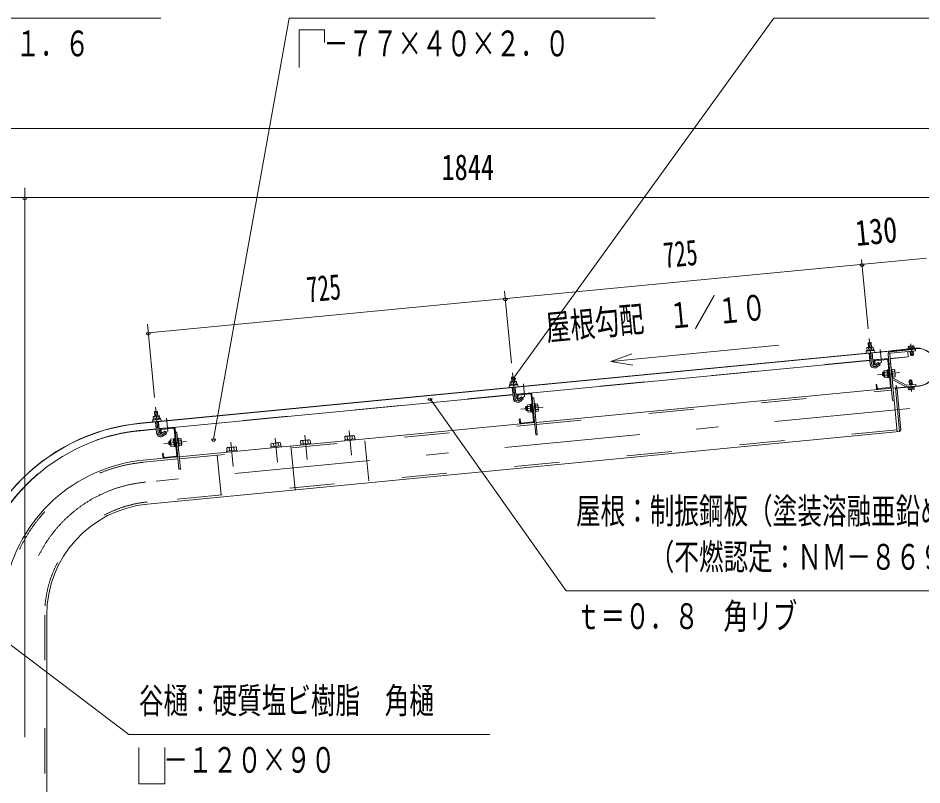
# Model space of a CAD drawing. Units: millimetres, scale not verified. Extents: x -31547 to 31550, y -14700 to 14700.
# Drawn here: x 21905 to 28304, y 6040 to 11466 of the extents above; entities that cross this region are included whole.
import ezdxf
from ezdxf.enums import TextEntityAlignment as Align

# ---------------------------------------------------------------- set-up
doc = ezdxf.new("R2010")
doc.units = ezdxf.units.MM
doc.header["$LTSCALE"] = 80
doc.linetypes.add('USER2', pattern=[10, 4, -6])
doc.linetypes.add('USER3', pattern=[24, 12, -5, 2, -5])
for name, color, linetype, lineweight in [('0-6_2-02BOLD', 7, 'Continuous', 18), ('0-7_2-12HIDDEN', 3, 'USER2', 18), ('0-8_2-22CENTER', 3, 'USER3', 18), ('0-9_2-42THIN', 4, 'Continuous', 18), ('0-A_2-52DIM', 3, 'Continuous', 18)]:
    doc.layers.add(name, color=color, linetype=linetype, lineweight=lineweight)
doc.styles.add('ＭＳ ゴシック', font='')
doc.styles.get('ＭＳ ゴシック').set_extended_font_data('MS Gothic')

msp = doc.modelspace()

# ---------------------------------------------------------------- linework, layer by layer
at = {"layer": '0-6_2-02BOLD'}
for p, q in [((27943.94, 9167.53), (27923.04, 9165.51)), ((22766.64, 8598.56), (28259.69, 9127.48)), ((28201.68, 9120.14), (22766.82, 8596.82)), ((27925.31, 9132.98), (27927.03, 9115.13)), ((27929.93, 9093.97), (27937.33, 9017.1)), ((27949.65, 9117.31), (27947.93, 9135.15)), ((27958.24, 9019.12), (27950.83, 9095.98)), ((28128.35, 8537.81), (28075.53, 9086.36)), ((28075.54, 9086.35), (28091.01, 8925.66)), ((28202, 9116.81), (28201.5, 9121.87)), ((28218.62, 9130.92), (28217.46, 9143.09)), ((28219.41, 9118.49), (28218.93, 9123.55)), ((28222.88, 9082.1), (28220.47, 9107.34)), ((28238.74, 9132.83), (28237.57, 9145.01)), ((28239.84, 9125.56), (28240.32, 9120.5)), ((25429.89, 8802.25), (27934.8, 9043.45)), ((27933.55, 9056.39), (27954.45, 9058.41)), ((27955.7, 9045.47), (28067.19, 9056.2)), ((27969.31, 9035.52), (27971.6, 9011.83)), ((27974.35, 9041.63), (28056.57, 9049.55)), ((28062.68, 9044.52), (28080.66, 8857.77)), ((28081.68, 9022.43), (28070.54, 9021.36)), ((28007.13, 9011.27), (27984.91, 8995.42)), ((28031.01, 8931.58), (28028.33, 8959.44)), ((28058.02, 8961.43), (28037.8, 8959.49)), ((28109.59, 8966.4), (28092.86, 8964.79)), ((28040.31, 8933.34), (28060.53, 8935.29)), ((28058.61, 8955.33), (28066.25, 8949.04)), ((28066.92, 8942.07), (28059.27, 8948.36)), ((28187.13, 8858.25), (28092.62, 8908.91)), ((28094.3, 8920.71), (28192.42, 8868.13)), ((28095.38, 8938.64), (28112.11, 8940.25)), ((25399.49, 8889.77), (25401.21, 8871.92)), ((25404.12, 8850.75), (25411.51, 8773.89)), ((25423.83, 8874.1), (25422.12, 8891.95)), ((25432.42, 8775.9), (25425.02, 8852.77)), ((28087.32, 8847.16), (25572.64, 8605.03)), ((28075.63, 8851.66), (27993.41, 8843.75)), ((28123.76, 8852.08), (28122.25, 8867.76)), ((28285.06, 8864.1), (28127.58, 8848.93)), ((28127.75, 8847.2), (28285.22, 8862.35)), ((28218.68, 8838.04), (28217.52, 8850.22)), ((28237.63, 8852.13), (28238.79, 8839.96)), ((22904.07, 8559.04), (25408.98, 8800.24)), ((25407.74, 8813.17), (25428.64, 8815.19)), ((25443.5, 8792.31), (25445.78, 8768.62)), ((25448.54, 8798.41), (25530.75, 8806.34)), ((25481.31, 8768.06), (25459.09, 8752.21)), ((25536.87, 8801.3), (25554.85, 8614.56)), ((25555.86, 8779.21), (25544.72, 8778.14)), ((25509.48, 8716.9), (25502.51, 8716.23)), ((25532.2, 8718.22), (25511.98, 8716.28)), ((25532.79, 8712.12), (25540.43, 8705.82)), ((25541.1, 8698.85), (25533.46, 8705.15)), ((25583.77, 8723.19), (25567.04, 8721.58)), ((22871.41, 8679.1), (22874.37, 8648.4)), ((22873.67, 8646.56), (22875.4, 8628.71)), ((22898.02, 8630.89), (22896.3, 8648.73)), ((25505.19, 8688.36), (25512.16, 8689.04)), ((25514.5, 8690.13), (25534.72, 8692.07)), ((25536.08, 8677.98), (25543.05, 8678.65)), ((25543.28, 8676.2), (25548.86, 8676.74)), ((25569.56, 8695.43), (25586.29, 8697.04)), ((22878.3, 8607.55), (22885.7, 8530.68)), ((22906.61, 8532.69), (22899.21, 8609.56)), ((25561.5, 8603.95), (23046.82, 8361.82)), ((25549.81, 8608.45), (25467.59, 8600.54)), ((22883.16, 8557.03), (22771.68, 8546.29)), ((22881.92, 8569.97), (22902.82, 8571.99)), ((23004.94, 8563.13), (22922.72, 8555.21)), ((22933.28, 8509.01), (22955.5, 8524.85)), ((23029.03, 8371.35), (23011.05, 8558.09)), ((23030.05, 8536.01), (23018.91, 8534.94)), ((22986.17, 8473.07), (23006.38, 8475.01)), ((23008.9, 8448.87), (22988.69, 8446.92)), ((23006.97, 8468.91), (23014.62, 8462.61)), ((23007.65, 8461.94), (23015.29, 8455.64)), ((23039.63, 8494.91), (23034.06, 8494.38)), ((23041.23, 8478.37), (23057.96, 8479.98)), ((23060.48, 8453.84), (23043.75, 8452.22)), ((23712.64, 8454.4), (23714.69, 8433.16)), ((23748.88, 8436.45), (23746.84, 8457.69)), ((23923.73, 8453.29), (23921.68, 8474.52)), ((23955.87, 8477.82), (23957.92, 8456.58)), ((23972.97, 8479.46), (23975.02, 8458.23)), ((23977.4, 8458.46), (23978.07, 8451.49)), ((24237.31, 8483.48), (24235.26, 8504.72)), ((24269.46, 8508.01), (24271.5, 8486.77)), ((24286.55, 8509.66), (24288.6, 8488.42)), ((24290.98, 8488.65), (24291.65, 8481.68)), ((23045.01, 8439.15), (23061.75, 8440.76)), ((23401.14, 8402.97), (23399.09, 8424.21)), ((23433.29, 8427.5), (23435.34, 8406.26)), ((23450.39, 8429.15), (23452.43, 8407.91)), ((23454.82, 8408.14), (23455.48, 8401.17)), ((23836.97, 8437.9), (23866.87, 8127.49)), ((23035.68, 8360.74), (22791.81, 8337.26)), ((22941.77, 8357.33), (23023.99, 8365.25)), ((22108.27, 5778.4), (22108.27, 7241.41))]:
    msp.add_line(p, q, dxfattribs=at)
for points in [[(27946.9, 9136.83), (27943.94, 9167.53), (27942.03, 9169.1), (27924.62, 9167.43), (27923.04, 9165.51), (27926, 9134.81)], [(27915.71, 9114.05), (27914, 9131.89), (27916.86, 9133.93), (27956.05, 9137.71), (27959.25, 9136.25), (27960.97, 9118.41)], [(28078.49, 9055.7), (28206.7, 9068.04), (28203.07, 9105.66)], [(28080.76, 9105.14), (28257.74, 9122.18), (28258.82, 9111.03), (28081.83, 9093.99)], [(28259.53, 9129.22), (28096.83, 9113.55), (28096.99, 9111.81)], [(28210.27, 9144.18), (28207.4, 9142.14), (28208.55, 9129.96)], [(28210.27, 9144.18), (28244.42, 9147.44), (28247.63, 9145.98), (28248.79, 9133.79)], [(28241.38, 9109.35), (28243.78, 9084.09), (28240.63, 9080.28), (28226.69, 9078.95), (28222.88, 9082.1), (28243.78, 9084.09)], [(27971.6, 9011.83), (27966.02, 9011.29), (27963.74, 9034.98)], [(27972.71, 9012.52), (27994.94, 9028.37), (28007.13, 9011.27)], [(28064.39, 9085.29), (28095.7, 8760.06), (28106.84, 8761.14)], [(28035.29, 8960.11), (28028.33, 8959.44), (28023.6, 8953.72), (28025.28, 8936.29), (28031.01, 8931.58), (28037.97, 8932.25)], [(28061.79, 8922.21), (28041.58, 8920.26), (28038.75, 8924.23), (28034.52, 8968.13), (28036.54, 8972.56), (28056.76, 8974.51)], [(28063.63, 8976.21), (28056.66, 8975.53), (28061.89, 8921.19), (28068.87, 8921.86)], [(28074.68, 8919.96), (28069.1, 8919.42), (28063.39, 8978.64), (28068.97, 8979.18)], [(28091.4, 8921.57), (28096.97, 8922.11), (28091.27, 8981.33), (28085.69, 8980.8)], [(28091.6, 8977.87), (28108.34, 8979.48), (28111.16, 8975.51), (28115.39, 8931.62), (28113.37, 8927.18), (28096.64, 8925.57)], [(25389.89, 8870.83), (25388.17, 8888.68), (25391.04, 8890.72), (25430.23, 8894.5), (25433.43, 8893.04), (25435.15, 8875.19)], [(25418.13, 8924.31), (25416.22, 8925.89), (25398.8, 8924.22), (25397.22, 8922.31)], [(25421.09, 8893.61), (25418.13, 8924.31), (25397.22, 8922.31), (25400.18, 8891.6)], [(28233.37, 8900.95), (28229.56, 8904.1), (28215.63, 8902.77), (28212.48, 8898.96)], [(28215.31, 8869.15), (28212.48, 8898.96), (28233.37, 8900.95), (28236.22, 8871.16)], [(22821.7, 8026.85), (28145.77, 8539.49), (28115.88, 8849.91), (28098.46, 8848.23)], [(27987.29, 8848.78), (27985.02, 8872.47), (27979.44, 8871.94), (27981.72, 8848.25)], [(28115.88, 8849.91), (28127.34, 8840.47), (28155.21, 8550.95), (28145.77, 8539.49)], [(28122.25, 8867.76), (28120.51, 8867.6), (28122.02, 8851.92)], [(28196.39, 8867.33), (28260.59, 8873.51), (28261.66, 8862.35), (28197.47, 8856.18)], [(28207.46, 8849.26), (28208.62, 8837.08), (28211.84, 8835.61), (28245.98, 8838.87), (28248.85, 8840.92), (28247.7, 8853.1)], [(25445.78, 8768.62), (25440.2, 8768.08), (25437.92, 8791.76)], [(25446.9, 8769.31), (25469.12, 8785.15), (25481.31, 8768.06)], [(25542.44, 8801.83), (25569.88, 8516.85), (25581.03, 8517.93), (25555.87, 8779.22)], [(25530.94, 8731.3), (25510.72, 8729.35), (25508.71, 8724.91)], [(25508.71, 8724.91), (25512.93, 8681.02), (25515.76, 8677.05), (25535.98, 8679)], [(25537.82, 8732.99), (25530.84, 8732.32), (25536.08, 8677.98)], [(25543.28, 8676.2), (25537.57, 8735.43), (25543.15, 8735.97)], [(25565.58, 8678.35), (25571.15, 8678.89), (25565.45, 8738.12), (25559.88, 8737.58)], [(25565.78, 8734.65), (25582.52, 8736.27), (25585.35, 8732.3), (25589.57, 8688.4), (25587.56, 8683.97), (25570.83, 8682.35)], [(22864.08, 8627.63), (22862.36, 8645.47), (22865.23, 8647.51), (22904.42, 8651.29), (22907.61, 8649.83), (22909.34, 8631.98)], [(22895.27, 8650.41), (22892.31, 8681.11), (22871.41, 8679.1), (22872.99, 8681.01), (22890.4, 8682.69), (22892.31, 8681.11)], [(25461.48, 8605.57), (25459.2, 8629.25), (25453.62, 8628.72), (25455.9, 8605.03)], [(22917.68, 8549.1), (22919.96, 8525.41), (22914.39, 8524.87), (22912.11, 8548.56)], [(22955.5, 8524.85), (22943.3, 8541.94), (22921.09, 8526.1)], [(23016.63, 8558.63), (23044.07, 8273.65), (23055.21, 8274.72), (23030.05, 8536.01)], [(24220.21, 8481.83), (24218.16, 8503.07), (24223.31, 8506.74), (24280.8, 8512.28), (24286.55, 8509.66)], [(22979.38, 8445.16), (22973.65, 8449.88), (22971.97, 8467.3), (22976.7, 8473.03)], [(22986.35, 8445.83), (22979.38, 8445.16), (22976.7, 8473.03), (22983.66, 8473.7)], [(23005.13, 8488.1), (22984.91, 8486.15), (22982.89, 8481.71), (22987.11, 8437.81), (22989.95, 8433.85), (23010.17, 8435.79)], [(23017.24, 8435.44), (23010.27, 8434.77), (23005.03, 8489.11), (23012, 8489.79)], [(23017.34, 8492.76), (23011.76, 8492.23), (23017.47, 8433), (23023.04, 8433.53)], [(23039.63, 8494.91), (23045.34, 8435.68), (23039.77, 8435.15)], [(23061.75, 8440.76), (23063.76, 8445.19), (23059.53, 8489.09), (23056.71, 8493.06), (23039.97, 8491.45)], [(23697.59, 8431.51), (23695.55, 8452.76), (23700.7, 8456.43), (23758.18, 8461.96), (23763.94, 8459.34), (23765.98, 8438.1)], [(23977.4, 8458.46), (23904.24, 8451.41), (23904.91, 8444.44)], [(23906.62, 8451.64), (23904.58, 8472.88), (23909.73, 8476.55), (23967.22, 8482.09), (23972.97, 8479.46)], [(24290.98, 8488.65), (24217.82, 8481.6), (24218.49, 8474.63)], [(22930.08, 8361.83), (22927.81, 8385.51), (22933.39, 8386.05), (22935.67, 8362.36)], [(23454.82, 8408.14), (23381.65, 8401.09), (23382.32, 8394.12)], [(23384.04, 8401.32), (23382, 8422.56), (23387.14, 8426.23), (23444.63, 8431.77), (23450.39, 8429.15)], [(23769.04, 8431.36), (23768.37, 8438.33), (23695.21, 8431.28), (23695.87, 8424.32)]]:
    msp.add_lwpolyline(points, dxfattribs=at)
for points in [[(27966.21, 9118.91), (27966.75, 9113.34), (27911, 9107.96), (27910.47, 9113.53)], [(28206.9, 9129.8), (28207.43, 9124.22), (28250.99, 9128.38), (28250.46, 9133.95)], [(25440.39, 8875.69), (25440.93, 8870.12), (25385.19, 8864.74), (25384.65, 8870.32)], [(28205.27, 8854.68), (28205.8, 8849.1), (28249.36, 8853.26), (28248.82, 8858.83)], [(25499.47, 8693.08), (25505.19, 8688.36), (25502.51, 8716.23), (25497.78, 8710.5)], [(22914.58, 8632.49), (22858.84, 8627.12), (22859.38, 8621.54), (22915.11, 8626.92)]]:
    msp.add_lwpolyline(points, close=True, dxfattribs=at)
for centre, radius, start, end in [((27915.16, 9101.33), 7, 95.49939, 275.49939), ((27920.44, 9124.17), 10.06, 61.11575, 121.11575), ((27940.06, 9098.38), 37.62, 77.91205, 113.08797), ((27954.39, 9127.44), 10.06, 69.88426, 129.88426), ((27963.93, 9106.03), 7, 275.5002, 95.5002), ((28082.5, 9087.02), 18.2, 95.50003, 185.50002), ((28082.5, 9087.02), 7, 95.50003, 185.50002), ((28213.04, 9136.3), 8.11, 56.9164, 95.44783), ((28230.17, 9116.16), 29.79, 75.61871, 115.27916), ((28243.2, 9139.18), 8.11, 95.44783, 133.99406), ((28272.37, 8995.78), 134.05, 275.50003, 95.50003), ((28272.37, 8995.78), 132.3, 275.50003, 95.50003), ((27974.89, 9036.05), 11.2, 95.49878, 185.49857), ((27974.89, 9036.05), 5.6, 95.49878, 185.4908), ((28057.11, 9043.98), 11.2, 5.5027, 95.5027), ((28057.11, 9043.98), 5.6, 5.5027, 95.5027), ((27967.38, 9019.99), 30.18, 185.5, 305.5), ((27967.38, 9019.99), 9.19, 185.5, 305.5), ((28044.76, 8966.76), 10.07, 185.50095, 226.22777), ((28073.07, 8949.69), 36.61, 164.47554, 206.52635), ((28101.37, 8972.21), 10.07, 324.77412, 5.50095), ((28076.84, 8950.06), 36.61, 344.47554, 26.52635), ((25428.57, 8884.22), 10.06, 69.88426, 129.88426), ((28048.54, 8927.53), 10.07, 144.77412, 185.50095), ((28097.28, 8926.27), 6.3, 226.24097, 241.79402), ((28105.15, 8932.98), 10.07, 5.50095, 46.22777), ((25389.34, 8858.12), 7, 95.49939, 275.49939), ((25394.63, 8880.96), 10.06, 61.11575, 121.11575), ((25414.24, 8855.17), 37.62, 77.91205, 113.08797), ((25438.11, 8862.82), 7, 275.5002, 95.5002), ((27992.87, 8849.32), 11.2, 185.49792, 275.50047), ((27992.87, 8849.32), 5.6, 185.4908, 275.50047), ((28075.09, 8857.23), 5.6, 275.51155, 5.5027), ((28075.09, 8857.23), 11.2, 275.51155, 5.5027), ((28127.24, 8852.42), 5.25, 185.50003, 275.50003), ((28127.24, 8852.42), 3.5, 185.50003, 275.50003), ((28195.72, 8874.3), 18.2, 241.8121, 275.50003), ((28195.72, 8874.3), 7, 241.81552, 275.50003), ((28213.05, 8843.87), 8.11, 275.44783, 313.99406), ((28226.08, 8866.89), 29.79, 255.61871, 295.27916), ((28243.21, 8846.75), 8.11, 236.9164, 275.44783), ((25441.57, 8776.78), 30.18, 185.5, 305.5), ((25441.57, 8776.78), 9.19, 185.5, 305.5), ((25449.07, 8792.84), 11.2, 95.49878, 185.49857), ((25449.07, 8792.84), 5.6, 95.49878, 185.4908), ((25531.29, 8800.76), 11.2, 5.5027, 95.5027), ((25531.29, 8800.76), 5.6, 5.5027, 95.5027), ((25518.95, 8723.55), 10.07, 185.50095, 226.22777), ((25547.26, 8706.48), 36.61, 164.47554, 206.52635), ((25575.55, 8728.99), 10.07, 324.77412, 5.50095), ((25551.03, 8706.84), 36.61, 344.47554, 26.52635), ((22868.81, 8637.75), 10.06, 61.11575, 121.11575), ((22888.43, 8611.96), 37.62, 77.91205, 113.08797), ((22902.75, 8641.02), 10.06, 69.88426, 129.88426), ((25522.72, 8684.32), 10.07, 144.77412, 185.50095), ((25579.34, 8689.77), 10.07, 5.50095, 46.22777), ((22897.33, 7241.41), 1363.42, 95.5, 179.26999), ((22897.33, 7241.41), 1361.67, 95.49997, 179.26906), ((22863.53, 8614.91), 7, 95.49939, 275.49939), ((22912.3, 8619.61), 7, 275.5002, 95.5002), ((25467.05, 8606.11), 11.2, 185.49792, 275.50047), ((25467.05, 8606.11), 5.6, 185.4908, 275.50047), ((25549.28, 8614.02), 5.6, 275.51155, 5.5027), ((25549.28, 8614.02), 11.2, 275.51155, 5.5027), ((22897.33, 7241.41), 1310.92, 95.5, 163.56755), ((22915.75, 8533.58), 30.18, 185.5, 305.5), ((22915.75, 8533.58), 9.19, 185.5, 305.5), ((22923.25, 8549.63), 11.2, 95.49878, 185.49857), ((22923.25, 8549.63), 5.6, 95.49878, 185.4908), ((23005.47, 8557.56), 11.2, 5.5027, 95.5027), ((23005.47, 8557.56), 5.6, 5.5027, 95.5027), ((24278.97, 8498.8), 13.24, 95.5, 135.93115), ((22993.13, 8480.34), 10.07, 185.50095, 226.22777), ((23021.45, 8463.27), 36.61, 164.47554, 206.52635), ((22996.91, 8441.12), 10.07, 144.77412, 185.50095), ((23049.73, 8485.79), 10.07, 324.77412, 5.50095), ((23025.21, 8463.63), 36.61, 344.47554, 26.52635), ((23053.52, 8446.56), 10.07, 5.50095, 46.22777), ((23705.07, 8443.54), 13.24, 55.07169, 95.5), ((23734.06, 8411.19), 48.23, 74.6357, 116.3643), ((23756.35, 8448.48), 13.24, 95.5, 135.93115), ((23914.09, 8463.66), 13.24, 55.07169, 95.5), ((23943.09, 8431.31), 48.23, 74.6357, 116.3643), ((23965.39, 8468.61), 13.24, 95.5, 135.93115), ((24227.68, 8493.86), 13.24, 55.07169, 95.5), ((24256.68, 8461.5), 48.23, 74.6357, 116.3643), ((23391.51, 8413.35), 13.24, 55.07169, 95.5), ((23420.51, 8381), 48.23, 74.6357, 116.3643), ((23442.81, 8418.29), 13.24, 95.5, 135.93115), ((22897.33, 7241.41), 1100.92, 95.49995, 169.34677), ((22941.24, 8362.9), 11.2, 185.49792, 275.50047), ((22941.24, 8362.9), 5.6, 185.4908, 275.50047), ((23023.46, 8370.82), 5.6, 275.51155, 5.5027), ((23023.46, 8370.82), 11.2, 275.51155, 5.5027), ((22897.33, 7241.41), 789.08, 95.49997, 180)]:
    msp.add_arc(centre, radius, start, end, dxfattribs=at)
at = {"layer": '0-7_2-12HIDDEN'}
for p, q in [((27934.63, 9045.19), (25429.72, 8803.99)), ((27955.53, 9047.2), (28067.02, 9057.93)), ((28078.33, 9057.44), (28206.53, 9069.78)), ((25574.05, 8590.39), (28088.73, 8832.53)), ((25408.81, 8801.98), (22903.9, 8560.79)), ((23048.24, 8347.18), (25562.9, 8589.32)), ((22883, 8558.77), (22771.51, 8548.04)), ((28126.94, 8552.44), (22820.29, 8041.48)), ((24360.97, 8473.58), (24388.04, 8192.43)), ((22793.22, 8322.63), (23037.09, 8346.11)), ((23342.87, 8091.8), (23315.8, 8372.95)), ((22093.57, 7241.41), (22093.57, 5778.4))]:
    msp.add_line(p, q, dxfattribs=at)
for radius, start, end in [(1312.67, 95.5, 163.57619), (1086.22, 95.49997, 169.33789), (803.77, 95.49997, 180)]:
    msp.add_arc((22897.33, 7241.41), radius, start, end, dxfattribs=at)
at = {"layer": '0-8_2-22CENTER'}
for p, q in [((27930.42, 9198.43), (27947.79, 9018.11)), ((28234.07, 9075.79), (28225.92, 9160.43)), ((28017.14, 9028.17), (28008.22, 9120.84)), ((27978.81, 9003.97), (28012.29, 9027.84)), ((25404.61, 8955.22), (25421.97, 8774.89)), ((28148.12, 8956.92), (27989.61, 8941.64)), ((28222.18, 8907.27), (28230.33, 8822.63)), ((25491.32, 8784.95), (25482.41, 8877.63)), ((25453, 8760.76), (25486.47, 8784.63)), ((28217.93, 8703.08), (22806.75, 8182.06)), ((22896.16, 8531.69), (22878.79, 8712.01)), ((25463.78, 8698.43), (25622.3, 8713.71)), ((22965.51, 8541.75), (22956.59, 8634.42)), ((22960.65, 8541.42), (22927.18, 8517.56)), ((23935.12, 8514.16), (23951.56, 8343.44)), ((24265.14, 8373.64), (24248.7, 8544.35)), ((22937.97, 8455.23), (23096.49, 8470.5)), ((23412.53, 8463.84), (23428.97, 8293.13)), ((23742.53, 8323.32), (23726.08, 8494.03)), ((21952.34, -1302.1), (21952.34, 7241.41))]:
    msp.add_line(p, q, dxfattribs=at)
for centre, radius, start, end in [((27967.38, 9019.99), 19.69, 185.5, 305.5), ((25441.57, 8776.78), 19.69, 185.5, 305.5), ((22915.75, 8533.58), 19.69, 185.5, 305.5), ((22897.33, 7241.41), 945, 95.49997, 180)]:
    msp.add_arc(centre, radius, start, end, dxfattribs=at)
at = {"layer": '0-9_2-42THIN'}
for p, q in [((27927.74, 9134.98), (27924.62, 9167.43)), ((27942.03, 9169.1), (27945.16, 9136.66)), ((27952.71, 9058.23), (27949.09, 9095.81)), ((28221.71, 9123.82), (28222.19, 9118.76)), ((28223.26, 9107.61), (28225.94, 9079.58)), ((28237.52, 9120.23), (28237.04, 9125.3)), ((28241.26, 9081.04), (28238.59, 9109.08)), ((27955.08, 9051.9), (27952.71, 9058.23)), ((25401.92, 8891.76), (25398.8, 8924.21)), ((25416.22, 8925.89), (25419.34, 8893.45)), ((28035.63, 8956.64), (28025.18, 8955.63)), ((28027.18, 8934.73), (28037.64, 8935.74)), ((28218.1, 8869.42), (28214.99, 8902.01)), ((28230.33, 8903.48), (28233.43, 8870.9)), ((25509.81, 8713.42), (25499.36, 8712.41)), ((22876.11, 8648.56), (22872.99, 8681.01)), ((22890.4, 8682.69), (22893.52, 8650.24)), ((25501.37, 8691.51), (25511.82, 8692.52)), ((22880.04, 8607.71), (22883.66, 8570.13)), ((22901.08, 8571.82), (22897.46, 8609.39)), ((22883.66, 8570.14), (22882.55, 8563.47)), ((22903.45, 8565.49), (22901.08, 8571.82)), ((22984, 8470.21), (22973.54, 8469.2)), ((22975.56, 8448.3), (22986, 8449.31))]:
    msp.add_line(p, q, dxfattribs=at)
for points in [[(27931.68, 9094.14), (27935.29, 9056.56), (27934.18, 9049.88)], [(25405.86, 8850.92), (25409.48, 8813.35), (25408.36, 8806.68)], [(25429.26, 8808.69), (25426.89, 8815.02), (25423.28, 8852.59)]]:
    msp.add_lwpolyline(points, dxfattribs=at)
at = {"layer": '0-A_2-52DIM'}
for p, q in [((19904.84, 11465.9), (22914.84, 11465.9)), ((27254.83, 11465.9), (25412.83, 8917.86)), ((27254.83, 11465.9), (30054.83, 11465.9)), ((23894.84, 11383.92), (23894.84, 11115.9)), ((28406.32, 10685.45), (14343.34, 10685.45)), ((21952.33, 10265.45), (21952.33, 7277.93)), ((21952.34, 7277.93), (21952.34, 10265.45)), ((14343.34, 10195.45), (28406.32, 10195.45)), ((21966.33, 10195.45), (21938.33, 10195.45)), ((21966.34, 10195.45), (21938.34, 10195.45)), ((22828.19, 9237.56), (28336.22, 9767.92)), ((27876.62, 9757.32), (27923.71, 9268.11)), ((27893.82, 9723.97), (27865.82, 9723.97)), ((25368, 9480.76), (25340, 9480.76)), ((25397.9, 9024.9), (25348.97, 9533.02)), ((22872.08, 8781.69), (22822.12, 9300.62)), ((22842.19, 9237.55), (22814.19, 9237.55)), ((26102.28, 9035.89), (27291.69, 9150.42)), ((25426.83, 8917.86), (25398.83, 8917.86)), ((24836.44, 8772.44), (24808.44, 8772.44)), ((23303.25, 8486.06), (23275.25, 8486.06))]:
    msp.add_line(p, q, dxfattribs=at)
for points in [[(23289.25, 8486.06), (23824.84, 11465.9), (26414.84, 11465.9)], [(23894.84, 11383.92), (24075.13, 11383.92), (24075.13, 11293.77)], [(26249.81, 9091.05), (26102.28, 9035.89), (26257.62, 9009.89)], [(24822.44, 8772.44), (25784.83, 7412.9), (30054.83, 7412.9)], [(21601.64, 7220.38), (22690.19, 6396.09), (25245.2, 6396.09)], [(22944.49, 6303.61), (22944.49, 6046.09), (22760.19, 6046.09), (22760.19, 6303.61)]]:
    msp.add_lwpolyline(points, dxfattribs=at)
for centre in [(21952.33, 10195.45), (21952.34, 10195.45), (27879.82, 9723.97), (25354, 9480.76), (22828.19, 9237.55), (25412.83, 8917.86), (24822.44, 8772.44), (23289.25, 8486.06)]:
    msp.add_arc(centre, 14, 180, 0, dxfattribs=at)

# ---------------------------------------------------------------- texts
at = {"layer": '0-A_2-52DIM', "color": 7, "style": 'ＭＳ ゴシック'}
for s, width, p in [('\u3000－６０×３０×１０×１．６', 0.7, (19974.83, 11140.77)), ('\u3000－７７×４０×２．０', 0.7, (23894.84, 11140.77)), ('1844', 0.75, (24902.75, 10265.45)), ('屋根：制振鋼板（塗装溶融亜鉛めっき鋼板）', 0.7, (25854.83, 7832.46)), ('\u3000\u3000\u3000（不燃認定：ＮＭ－８６９８）', 0.7, (25854.83, 7507.78)), ('ｔ＝０．８\u3000角リブ', 0.7, (25854.82, 7087.77)), ('谷樋：硬質塩ビ樹脂\u3000角樋', 0.7, (22760.19, 6490.97)), ('\u3000－１２０×９０', 0.7, (22760.19, 6070.96))]:
    msp.add_text(s, height=182.3, dxfattribs=dict(at, width=width)).set_placement(p, align=Align.BOTTOM_LEFT)
for s, rotation, width, p in [('130', 5.5, 0.8, (27845.41, 9798.39)), ('725', 5.5, 0.65, (26487.69, 9642.66)), ('725', 5.499, 0.65, (23961.88, 9399.46)), ('屋根勾配\u3000１／１０', 5.5, 0.7, (25654.74, 9128.72))]:
    msp.add_text(s, height=182.3, rotation=rotation, dxfattribs=dict(at, width=width)).set_placement(p, align=Align.BOTTOM_LEFT)

doc.saveas('drawing.dxf')
